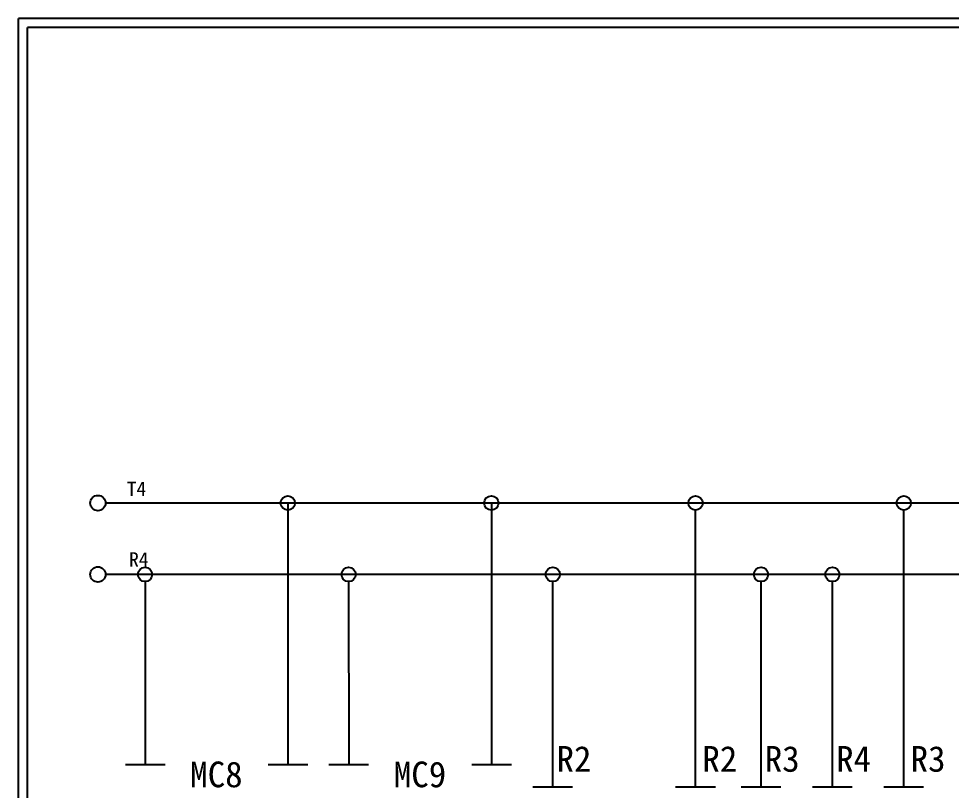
# Model space of a CAD drawing. Extents: x 10 to 297, y 3 to 207.
# Drawn here: x 10 to 140.7, y 98.9 to 207 of the extents above; entities that cross this region are included whole.
import ezdxf

# ---------------------------------------------------------------- set-up
doc = ezdxf.new("R2010")
doc.units = 0
doc.layers.get('0').update_dxf_attribs({"linetype": 'CONTINUOUS'})
doc.layers.add('圖框層', color=7, linetype='CONTINUOUS')
doc.layers.add('標尺寸層', color=3, linetype='CONTINUOUS')
doc.styles.add('STSL', font='kaiu.ttf')

msp = doc.modelspace()

# ---------------------------------------------------------------- linework, layer by layer
for p, q in [((163.94, 139.12), (22.17, 139.12)), ((47.7, 139.12), (47.73, 102.48)), ((76.22, 139.12), (76.25, 102.48)), ((104.82, 99.39), (104.82, 138.12)), ((133.99, 99.39), (133.99, 138.12)), ((186.78, 129.12), (22.17, 129.12)), ((27.71, 128.12), (27.73, 102.48)), ((56.22, 128.12), (56.25, 102.48)), ((84.82, 99.39), (84.82, 128.12)), ((113.99, 99.39), (113.99, 128.12)), ((123.99, 99.39), (123.99, 128.12))]:
    msp.add_line(p, q)
for centre, radius in [((21.1, 139.12), 1.07), ((104.82, 139.12), 1), ((133.99, 139.12), 1), ((21.1, 129.12), 1.07), ((84.82, 129.12), 1), ((113.99, 129.12), 1), ((123.99, 129.12), 1)]:
    msp.add_circle(centre, radius)
at = {"layer": '圖框層', "color": 7}
for p, q in [((297, 206.97), (10, 206.97)), ((10, 3), (10, 206.97)), ((295.75, 205.72), (11.25, 205.72)), ((11.25, 4.25), (11.25, 205.72))]:
    msp.add_line(p, q, dxfattribs=at)
at = {"layer": '標尺寸層', "color": 7}
for p, q in [((24.95, 102.48), (30.51, 102.48)), ((44.95, 102.48), (50.51, 102.48)), ((53.46, 102.48), (59.03, 102.48)), ((73.46, 102.48), (79.03, 102.48)), ((82.03, 99.39), (87.6, 99.39)), ((102.03, 99.39), (107.6, 99.39)), ((111.2, 99.39), (116.77, 99.39)), ((121.2, 99.39), (126.77, 99.39)), ((131.2, 99.39), (136.77, 99.39))]:
    msp.add_line(p, q, dxfattribs=at)
for centre in [(47.7, 139.12), (76.22, 139.12), (27.71, 129.12), (56.22, 129.12)]:
    msp.add_circle(centre, 1, dxfattribs=at)

# ---------------------------------------------------------------- texts
at = {"layer": '圖框層', "color": 4, "style": 'STSL'}
for s, height, p in [('T4', 2, (25.14, 140.11)), ('R4', 2, (25.47, 130.22)), ('R2', 3.6, (85.34, 101.48)), ('R2', 3.6, (105.77, 101.48)), ('R3', 3.6, (114.51, 101.48)), ('R4', 3.6, (124.51, 101.48)), ('R3', 3.6, (134.94, 101.48)), ('MC8', 3.6, (34.03, 99.31)), ('MC9', 3.6, (62.55, 99.31))]:
    msp.add_text(s, height=height, dxfattribs=at).set_placement(p)

doc.saveas('drawing.dxf')
